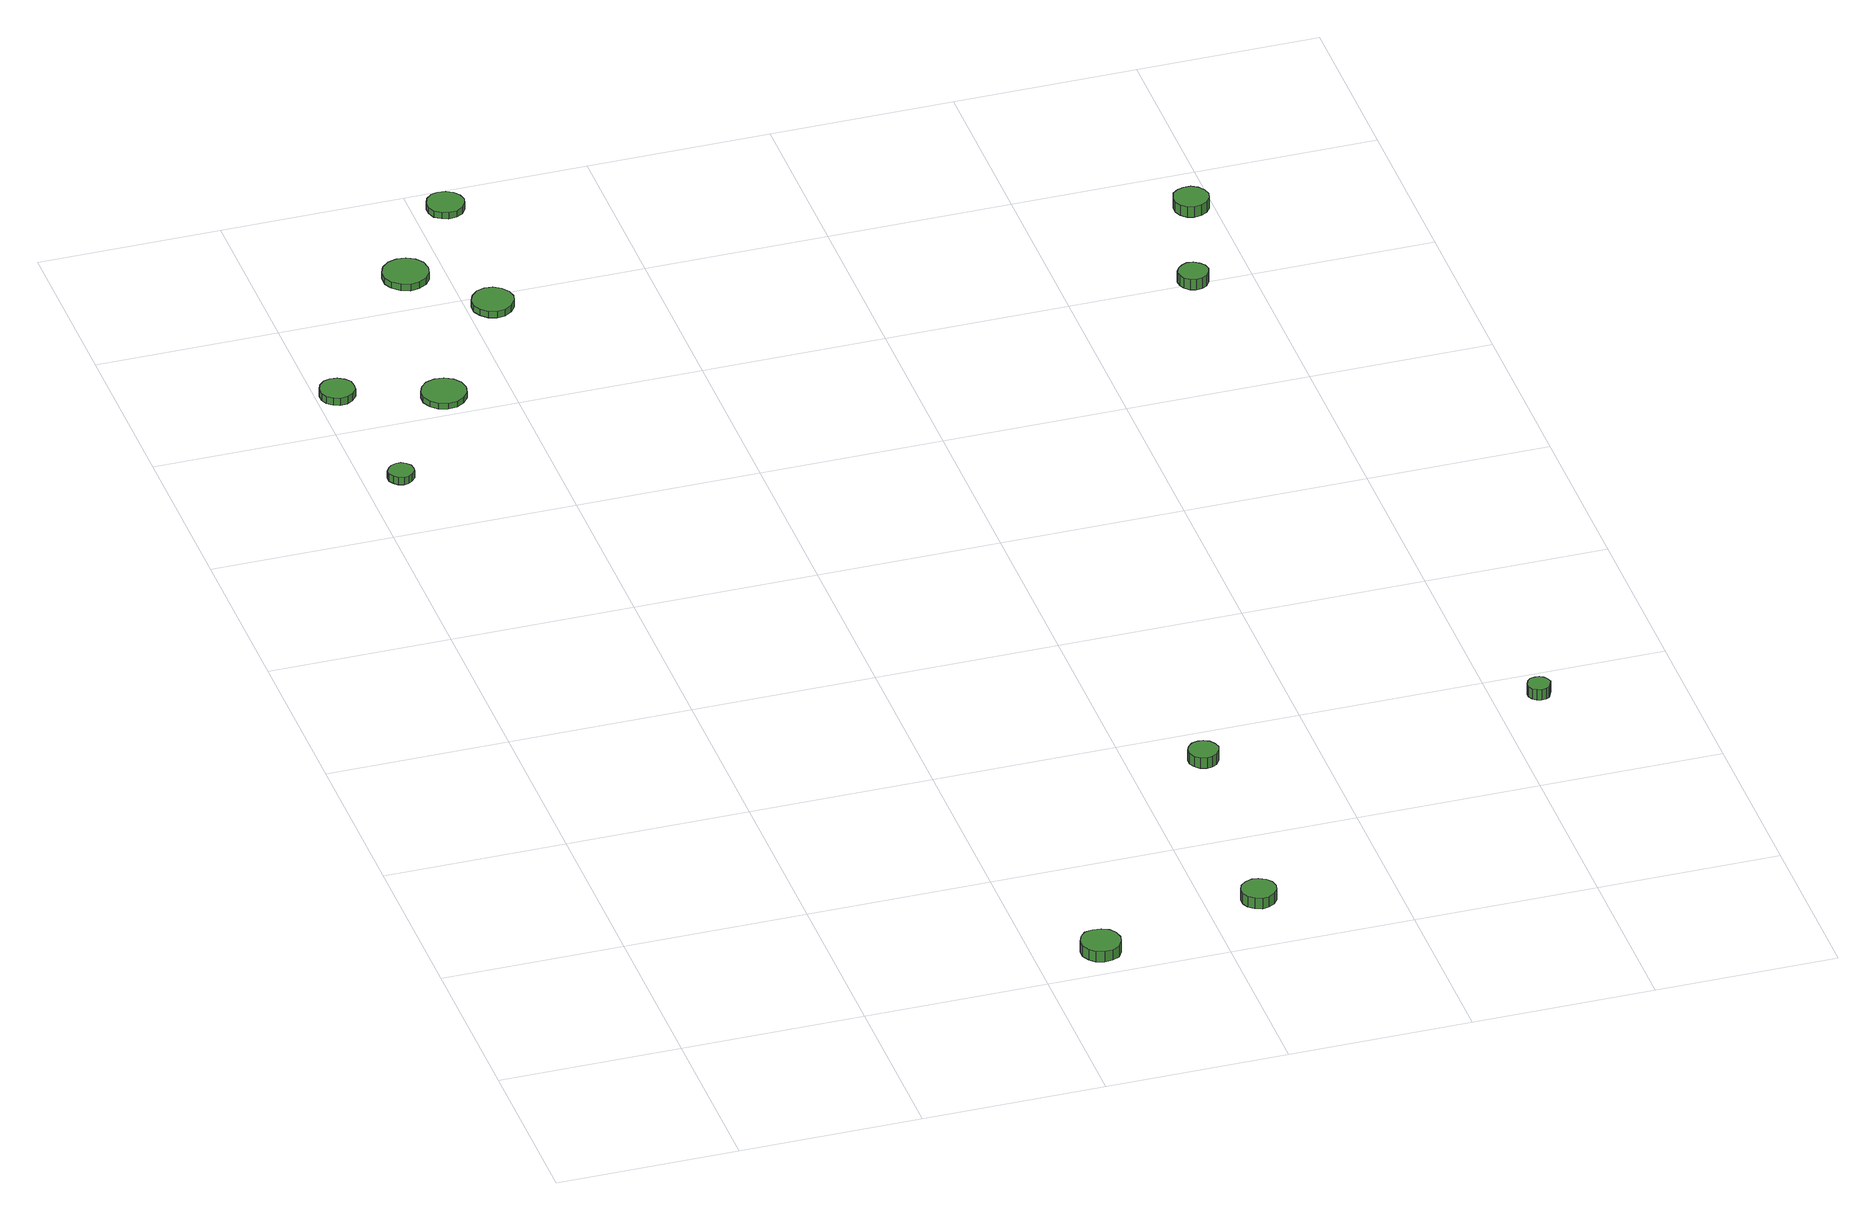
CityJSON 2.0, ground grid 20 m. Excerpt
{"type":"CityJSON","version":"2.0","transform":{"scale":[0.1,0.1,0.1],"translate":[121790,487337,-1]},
"CityObjects":{
"tree1":{"type":"SolitaryVegetationObject","attributes":{"function":"something"},"geometry":[{"type":"MultiSurface","lod":"1","boundaries":[[[0,1,2,3,4,5,6,7,8,9,10,11,12,13,14]],[[15,16,17,18,19,20,21,22,23,24,25,26,27,28,29]],[[0,29,28,1]],[[1,28,27,2]],[[2,27,26,3]],[[3,26,25,4]],[[4,25,24,5]],[[5,24,23,6]],[[6,23,22,7]],[[7,22,21,8]],[[8,21,20,9]],[[9,20,19,10]],[[10,19,18,11]],[[11,18,17,12]],[[12,17,16,13]],[[13,16,15,14]],[[14,15,29,0]]]}]},
"tree2":{"type":"SolitaryVegetationObject","attributes":{"function":"something"},"geometry":[{"type":"MultiSurface","lod":"1","boundaries":[[[30,31,32,33,34,35,36,37,38,39,40,41,42,43,44]],[[45,46,47,48,49,50,51,52,53,54,55,56,57,58,59]],[[30,59,58,31]],[[31,58,57,32]],[[32,57,56,33]],[[33,56,55,34]],[[34,55,54,35]],[[35,54,53,36]],[[36,53,52,37]],[[37,52,51,38]],[[38,51,50,39]],[[39,50,49,40]],[[40,49,48,41]],[[41,48,47,42]],[[42,47,46,43]],[[43,46,45,44]],[[44,45,59,30]]]}]},
"tree3":{"type":"SolitaryVegetationObject","attributes":{"function":"something"},"geometry":[{"type":"MultiSurface","lod":"1","boundaries":[[[60,61,62,63,64,65,66,67,68,69,70,71,72,73,74]],[[75,76,77,78,79,80,81,82,83,84,85,86,87,88,89]],[[60,89,88,61]],[[61,88,87,62]],[[62,87,86,63]],[[63,86,85,64]],[[64,85,84,65]],[[65,84,83,66]],[[66,83,82,67]],[[67,82,81,68]],[[68,81,80,69]],[[69,80,79,70]],[[70,79,78,71]],[[71,78,77,72]],[[72,77,76,73]],[[73,76,75,74]],[[74,75,89,60]]]}]},
"tree4":{"type":"SolitaryVegetationObject","attributes":{"function":"something"},"geometry":[{"type":"MultiSurface","lod":"1","boundaries":[[[90,91,92,93,94,95,96,97,98,99,100,101,102,103,104]],[[105,106,107,108,109,110,111,112,113,114,115,116,117,118,119]],[[90,119,118,91]],[[91,118,117,92]],[[92,117,116,93]],[[93,116,115,94]],[[94,115,114,95]],[[95,114,113,96]],[[96,113,112,97]],[[97,112,111,98]],[[98,111,110,99]],[[99,110,109,100]],[[100,109,108,101]],[[101,108,107,102]],[[102,107,106,103]],[[103,106,105,104]],[[104,105,119,90]]]}]},
"tree5":{"type":"SolitaryVegetationObject","attributes":{"function":"something"},"geometry":[{"type":"MultiSurface","lod":"1","boundaries":[[[120,121,122,123,124,125,126,127,128,129,130,131,132,133,134]],[[135,136,137,138,139,140,141,142,143,144,145,146,147,148,149]],[[120,149,148,121]],[[121,148,147,122]],[[122,147,146,123]],[[123,146,145,124]],[[124,145,144,125]],[[125,144,143,126]],[[126,143,142,127]],[[127,142,141,128]],[[128,141,140,129]],[[129,140,139,130]],[[130,139,138,131]],[[131,138,137,132]],[[132,137,136,133]],[[133,136,135,134]],[[134,135,149,120]]]}]},
"tree6":{"type":"SolitaryVegetationObject","attributes":{"function":"something"},"geometry":[{"type":"MultiSurface","lod":"1","boundaries":[[[150,151,152,153,154,155,156,157,158,159,160,161,162,163,164]],[[165,166,167,168,169,170,171,172,173,174,175,176,177,178,179]],[[150,179,178,151]],[[151,178,177,152]],[[152,177,176,153]],[[153,176,175,154]],[[154,175,174,155]],[[155,174,173,156]],[[156,173,172,157]],[[157,172,171,158]],[[158,171,170,159]],[[159,170,169,160]],[[160,169,168,161]],[[161,168,167,162]],[[162,167,166,163]],[[163,166,165,164]],[[164,165,179,150]]]}]},
"tree7":{"type":"SolitaryVegetationObject","attributes":{"function":"something"},"geometry":[{"type":"MultiSurface","lod":"1","boundaries":[[[180,181,182,183,184,185,186,187,188,189,190,191,192,193,194]],[[195,196,197,198,199,200,201,202,203,204,205,206,207,208,209]],[[180,209,208,181]],[[181,208,207,182]],[[182,207,206,183]],[[183,206,205,184]],[[184,205,204,185]],[[185,204,203,186]],[[186,203,202,187]],[[187,202,201,188]],[[188,201,200,189]],[[189,200,199,190]],[[190,199,198,191]],[[191,198,197,192]],[[192,197,196,193]],[[193,196,195,194]],[[194,195,209,180]]]}]},
"tree8":{"type":"SolitaryVegetationObject","attributes":{"function":"something"},"geometry":[{"type":"MultiSurface","lod":"1","boundaries":[[[210,211,212,213,214,215,216,217,218,219,220,221,222,223,224]],[[225,226,227,228,229,230,231,232,233,234,235,236,237,238,239]],[[210,239,238,211]],[[211,238,237,212]],[[212,237,236,213]],[[213,236,235,214]],[[214,235,234,215]],[[215,234,233,216]],[[216,233,232,217]],[[217,232,231,218]],[[218,231,230,219]],[[219,230,229,220]],[[220,229,228,221]],[[221,228,227,222]],[[222,227,226,223]],[[223,226,225,224]],[[224,225,239,210]]]}]},
"tree9":{"type":"SolitaryVegetationObject","attributes":{"function":"something"},"geometry":[{"type":"MultiSurface","lod":"1","boundaries":[[[240,241,242,243,244,245,246,247,248,249,250,251,252,253,254]],[[255,256,257,258,259,260,261,262,263,264,265,266,267,268,269]],[[240,269,268,241]],[[241,268,267,242]],[[242,267,266,243]],[[243,266,265,244]],[[244,265,264,245]],[[245,264,263,246]],[[246,263,262,247]],[[247,262,261,248]],[[248,261,260,249]],[[249,260,259,250]],[[250,259,258,251]],[[251,258,257,252]],[[252,257,256,253]],[[253,256,255,254]],[[254,255,269,240]]]}]},
"tree10":{"type":"SolitaryVegetationObject","attributes":{"function":"something"},"geometry":[{"type":"MultiSurface","lod":"1","boundaries":[[[270,271,272,273,274,275,276,277,278,279,280,281,282,283,284]],[[285,286,287,288,289,290,291,292,293,294,295,296,297,298,299]],[[270,299,298,271]],[[271,298,297,272]],[[272,297,296,273]],[[273,296,295,274]],[[274,295,294,275]],[[275,294,293,276]],[[276,293,292,277]],[[277,292,291,278]],[[278,291,290,279]],[[279,290,289,280]],[[280,289,288,281]],[[281,288,287,282]],[[282,287,286,283]],[[283,286,285,284]],[[284,285,299,270]]]}]},
"tree11":{"type":"SolitaryVegetationObject","attributes":{"function":"something"},"geometry":[{"type":"MultiSurface","lod":"1","boundaries":[[[300,301,302,303,304,305,306,307,308,309,310,311,312,313,314]],[[315,316,317,318,319,320,321,322,323,324,325,326,327,328,329]],[[300,329,328,301]],[[301,328,327,302]],[[302,327,326,303]],[[303,326,325,304]],[[304,325,324,305]],[[305,324,323,306]],[[306,323,322,307]],[[307,322,321,308]],[[308,321,320,309]],[[309,320,319,310]],[[310,319,318,311]],[[311,318,317,312]],[[312,317,316,313]],[[313,316,315,314]],[[314,315,329,300]]]}]},
"tree12":{"type":"SolitaryVegetationObject","attributes":{"function":"something"},"geometry":[{"type":"MultiSurface","lod":"1","boundaries":[[[330,331,332,333,334,335,336,337,338,339,340,341,342,343,344]],[[345,346,347,348,349,350,351,352,353,354,355,356,357,358,359]],[[330,359,358,331]],[[331,358,357,332]],[[332,357,356,333]],[[333,356,355,334]],[[334,355,354,335]],[[335,354,353,336]],[[336,353,352,337]],[[337,352,351,338]],[[338,351,350,339]],[[339,350,349,340]],[[340,349,348,341]],[[341,348,347,342]],[[342,347,346,343]],[[343,346,345,344]],[[344,345,359,330]]]}]}
},
"vertices":[
[55,1104,16],[54,1110,16],[50,1115,16],[45,1118,16],[40,1118,16],[34,1116,16],[30,1112,16],[27,1107,16],[27,1101,16],[30,1096,16],[34,1092,16],[40,1090,16],[45,1091,16],[50,1094,16],[54,1099,16],[54,1099,7],[50,1094,7],[45,1091,7],[40,1090,7],[34,1092,7],[30,1096,7],[27,1101,7],[27,1107,7],[30,1112,7],[34,1116,7],[40,1118,7],[45,1118,7],[50,1115,7],[54,1110,7],[55,1104,7],
[42,1270,16],[41,1278,16],[36,1284,16],[29,1288,16],[21,1289,16],[14,1287,16],[8,1281,16],[5,1274,16],[5,1266,16],[8,1259,16],[14,1254,16],[21,1251,16],[29,1252,16],[36,1256,16],[41,1262,16],[41,1262,7],[36,1256,7],[29,1252,7],[21,1251,7],[14,1254,7],[8,1259,7],[5,1266,7],[5,1274,7],[8,1281,7],[14,1287,7],[21,1289,7],[29,1288,7],[36,1284,7],[41,1278,7],[42,1270,7],
[488,28,31],[486,37,31],[481,44,31],[473,48,31],[464,49,31],[455,47,31],[449,41,31],[445,32,31],[445,23,31],[449,15,31],[455,9,31],[464,6,31],[473,7,31],[481,11,31],[486,19,31],[486,19,18],[481,11,18],[473,7,18],[464,6,18],[455,9,18],[449,15,18],[445,23,18],[445,32,18],[449,41,18],[455,47,18],[464,49,18],[473,48,18],[481,44,18],[486,37,18],[488,28,18],
[153,1235,14],[151,1245,14],[145,1253,14],[136,1258,14],[126,1259,14],[116,1256,14],[109,1249,14],[105,1240,14],[105,1230,14],[109,1221,14],[116,1214,14],[126,1211,14],[136,1212,14],[145,1217,14],[151,1225,14],[151,1225,7],[145,1217,7],[136,1212,7],[126,1211,7],[116,1214,7],[109,1221,7],[105,1230,7],[105,1240,7],[109,1249,7],[116,1256,7],[126,1259,7],[136,1258,7],[145,1253,7],[151,1245,7],[153,1235,7],
[182,1458,15],[180,1469,15],[174,1477,15],[165,1482,15],[155,1483,15],[145,1480,15],[137,1473,15],[133,1464,15],[133,1453,15],[137,1444,15],[145,1437,15],[155,1433,15],[165,1435,15],[174,1440,15],[180,1448,15],[180,1448,7],[174,1440,7],[165,1435,7],[155,1433,7],[145,1437,7],[137,1444,7],[133,1453,7],[133,1464,7],[137,1473,7],[145,1480,7],[155,1483,7],[165,1482,7],[174,1477,7],[180,1469,7],[182,1458,7],
[251,1381,15],[249,1390,15],[243,1398,15],[235,1403,15],[226,1404,15],[217,1401,15],[210,1394,15],[206,1386,15],[206,1376,15],[210,1368,15],[217,1361,15],[226,1358,15],[235,1359,15],[243,1364,15],[249,1372,15],[249,1372,7],[243,1364,7],[235,1359,7],[226,1358,7],[217,1361,7],[210,1368,7],[206,1376,7],[206,1386,7],[210,1394,7],[217,1401,7],[226,1404,7],[235,1403,7],[243,1398,7],[249,1390,7],[251,1381,7],
[672,72,30],[670,80,30],[665,86,30],[658,90,30],[651,91,30],[643,88,30],[637,83,30],[634,76,30],[634,68,30],[637,61,30],[643,56,30],[651,53,30],[658,54,30],[665,58,30],[670,64,30],[670,64,17],[665,58,17],[658,54,17],[651,53,17],[643,56,17],[637,61,17],[634,68,17],[634,76,17],[637,83,17],[643,88,17],[651,91,17],[658,90,17],[665,86,17],[670,80,17],[672,72,17],
[256,1569,15],[254,1577,15],[249,1584,15],[242,1588,15],[233,1589,15],[226,1587,15],[219,1581,15],[216,1573,15],[216,1565,15],[219,1557,15],[226,1552,15],[233,1549,15],[242,1550,15],[249,1554,15],[254,1561,15],[254,1561,7],[249,1554,7],[242,1550,7],[233,1549,7],[226,1552,7],[219,1557,7],[216,1565,7],[216,1573,7],[219,1581,7],[226,1587,7],[233,1589,7],[242,1588,7],[249,1584,7],[254,1577,7],[256,1569,7],
[692,336,31],[690,342,31],[686,348,31],[680,351,31],[674,352,31],[667,350,31],[662,345,31],[659,339,31],[659,332,31],[662,326,31],[667,321,31],[674,319,31],[680,320,31],[686,323,31],[690,329,31],[690,329,18],[686,323,18],[680,320,18],[674,319,18],[667,321,18],[662,326,18],[659,332,18],[659,339,18],[662,345,18],[667,350,18],[674,352,18],[680,351,18],[686,348,18],[690,342,18],[692,336,18],
[1059,350,30],[1057,355,30],[1054,359,30],[1050,362,30],[1045,362,30],[1040,361,30],[1036,357,30],[1034,352,30],[1034,347,30],[1036,342,30],[1040,339,30],[1045,337,30],[1050,338,30],[1054,340,30],[1057,345,30],[1057,345,17],[1054,340,17],[1050,338,17],[1045,337,17],[1040,339,17],[1036,342,17],[1034,347,17],[1034,352,17],[1036,357,17],[1040,361,17],[1045,362,17],[1050,362,17],[1054,359,17],[1057,355,17],[1059,350,17],
[952,1197,26],[950,1204,26],[946,1209,26],[940,1213,26],[933,1214,26],[927,1211,26],[922,1207,26],[919,1201,26],[919,1194,26],[922,1188,26],[927,1183,26],[933,1181,26],[940,1182,26],[946,1185,26],[950,1191,26],[950,1191,13],[946,1185,13],[940,1182,13],[933,1181,13],[927,1183,13],[922,1188,13],[919,1194,13],[919,1201,13],[922,1207,13],[927,1211,13],[933,1214,13],[940,1213,13],[946,1209,13],[950,1204,13],[952,1197,13],
[993,1327,28],[991,1335,28],[986,1342,28],[979,1346,28],[971,1346,28],[964,1344,28],[958,1339,28],[955,1331,28],[955,1323,28],[958,1316,28],[964,1310,28],[971,1308,28],[979,1309,28],[986,1313,28],[991,1319,28],[991,1319,15],[986,1313,15],[979,1309,15],[971,1308,15],[964,1310,15],[958,1316,15],[955,1323,15],[955,1331,15],[958,1339,15],[964,1344,15],[971,1346,15],[979,1346,15],[986,1342,15],[991,1335,15],[993,1327,15]
]}
